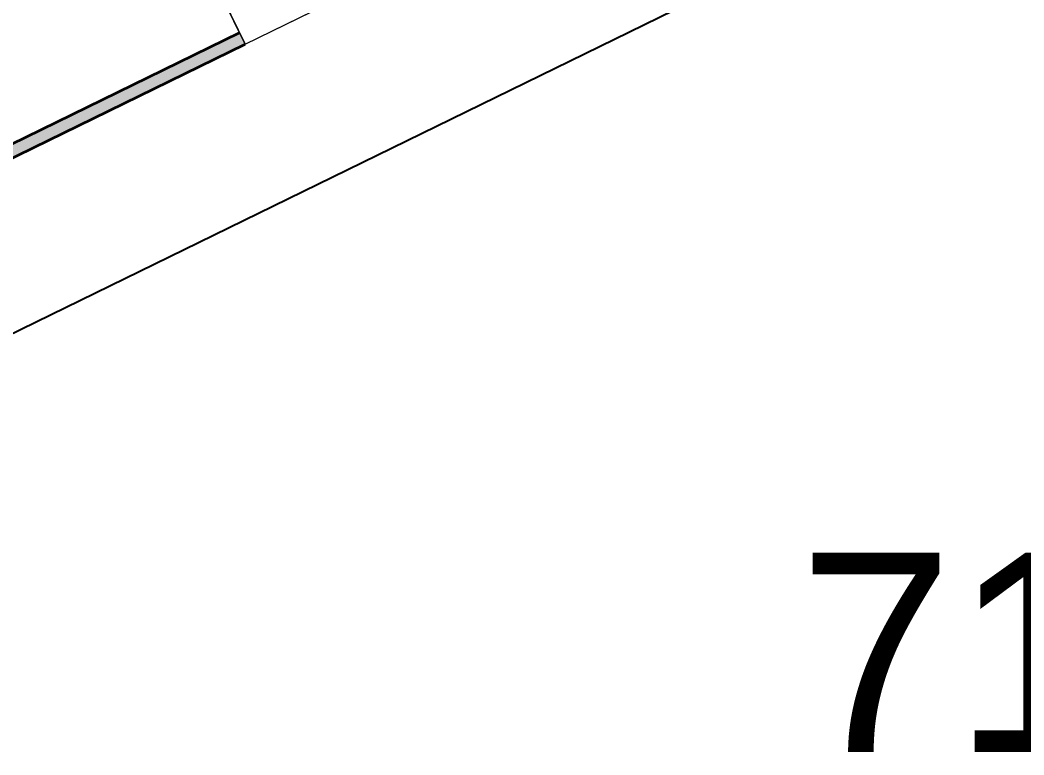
# Model space of a CAD drawing. Header units: metres. Extents: x 7511783 to 7512372, y 4692307 to 4692611.
# Drawn here: x 7512220.07 to 7512229.63, y 4692466.66 to 4692473.66 of the extents above; entities that cross this region are included whole.
import ezdxf

# ---------------------------------------------------------------- set-up
doc = ezdxf.new("R2010")
doc.units = ezdxf.units.M
doc.layers.get('0').update_dxf_attribs({"lineweight": 0})
for name, color, linetype, lineweight in [('A - Muret', 7, 'Continuous', 0), ('A - Muret_Pen_No__102', 254, 'Continuous', 0), ('A - Muret_Pen_No__7', 7, 'Continuous', 0), ('A - Pllaka Themel', 7, 'Continuous', 0), ('A - Pllaka Themel_Pen_No__42', 8, 'Continuous', 0), ('ARCHICAD Doors_Pen_No__42', 8, 'Continuous', 0), ('garazhat-netw-amiri - b2', 20, 'Continuous', 0), ('nr riregjistrim', 1, 'Continuous', 0)]:
    doc.layers.add(name, color=color, linetype=linetype, lineweight=lineweight)
doc.styles.get("Standard").update_dxf_attribs({"font": 'arial.ttf'})

# ---------------------------------------------------------------- blocks, each defined once
blk = doc.blocks.new('Slab_2', base_point=(27550, -20500.83535421407))
at = {"layer": 'A - Pllaka Themel_Pen_No__42', "color": 8, "linetype": 'Continuous', "lineweight": 25, "flags": 128}
blk.add_lwpolyline([(27550, -20500.83535421407), (52100, -20500.83535421407), (52100, 1500), (27550, 1500)], close=True, dxfattribs=at)
blk = doc.blocks.new('Door 22')
at = {"layer": 'ARCHICAD Doors_Pen_No__42', "color": 8, "linetype": 'Continuous', "lineweight": 25}
for p, q in [((-260.3921784050518, 393.9747868736185), (-237.4491209510099, 426.7408686451782)), ((349.0569425459581, -32.76608177155968), (-260.3921784050518, 393.9747868736185)), ((-237.4491209510099, 426.7408686451782), (371.9999999999999, 0)), ((-387, 23.99999999999998), (-437, 23.99999999999998)), ((-437, 23.99999999999998), (-437, 4.99999999999999)), ((-437, 4.99999999999999), (-387, 4.99999999999999)), ((-400, 4.99999999999999), (-437, 4.99999999999999)), ((-400, 4.99999999999999), (-437, 4.99999999999999)), ((-375, 4.99999999999999), (-400, 4.99999999999999)), ((-400, 4.99999999999999), (-400, 0)), ((-400, 0), (-400, 4.99999999999999)), ((-400, 0), (-400, 4.99999999999999)), ((-400, 0), (-375, 0)), ((-372.0000000000001, 0), (-400, 0)), ((-400, 0), (-400, -115)), ((-400, -115), (-400, 0)), ((-400, -115), (-400, 0)), ((-387, 4.99999999999999), (-387, 23.99999999999998)), ((-375, 0), (-375, 4.99999999999999)), ((-372.0000000000001, -40), (-372.0000000000001, 0)), ((371.9999999999999, 0), (349.0569425459581, -32.76608177155968)), ((400, 0), (372.0000000000001, 0)), ((372.0000000000001, 0), (372.0000000000001, -40)), ((400, 4.99999999999999), (375, 4.99999999999999)), ((375, 4.99999999999999), (375, 0)), ((375, 0), (400, 0)), ((437, 23.99999999999998), (387, 23.99999999999998)), ((387, 23.99999999999998), (387, 4.99999999999999)), ((387, 4.99999999999999), (437, 4.99999999999999)), ((400, 0), (400, 4.99999999999999)), ((400, 0), (400, 4.99999999999999)), ((400, 0), (400, 4.99999999999999)), ((400, 4.99999999999999), (437, 4.99999999999999)), ((400, 4.99999999999999), (437, 4.99999999999999)), ((400, -115), (400, 0)), ((400, -115), (400, 0)), ((400, -115), (400, 0)), ((437, 4.99999999999999), (437, 23.99999999999998)), ((-360, -40), (-372.0000000000001, -40)), ((-360, -115), (-360, -40)), ((372.0000000000001, -40), (360, -40)), ((360, -40), (360, -115)), ((-387, -115), (-437, -115)), ((-437, -115), (-437, -134)), ((-400, -115), (-437, -115)), ((-400, -115), (-437, -115)), ((-437, -134), (-387, -134)), ((-400, -115), (-360, -115)), ((-387, -134), (-387, -115)), ((360, -115), (400, -115)), ((437, -115), (387, -115)), ((387, -115), (387, -134)), ((387, -134), (437, -134)), ((400, -115), (437, -115)), ((400, -115), (437, -115)), ((437, -134), (437, -115))]:
    blk.add_line(p, q, dxfattribs=at)
blk.add_arc((371.9999999999999, 0), 744, 145, 180, dxfattribs=at)
blk = doc.blocks.new('Wall_4', base_point=(27550, -16800.83534970144))
at = {"layer": 'A - Muret_Pen_No__102', "linetype": 'Continuous', "lineweight": 0}
for points in [[(27950.0000290573, -16800.83525542941), (27950.0000290573, -16920.83534970144), (31580.00002665214, -16920.83534970144), (31580.00002665214, -16800.83540369611)], [(32379.99996322105, -16800.8354275801), (32379.99996322105, -16920.83534970144), (32704.07968786086, -16920.83534970144), (32704.07968786086, -16800.83534532561)], [(33504.07968961485, -16800.8353220227), (33504.07968961485, -16920.83534970144), (36983.86845462135, -16920.83534970144), (36983.86845462135, -16800.8353220227)], [(37900, -16800.83525651832), (37783.8684644679, -16800.8353220227), (37783.8684644679, -16920.83534970144), (37900, -16920.83534970144)]]:
    blk.add_hatch(color=254, dxfattribs=at).paths.add_polyline_path(points)
at = {"layer": 'A - Muret_Pen_No__7', "color": 7, "linetype": 'Continuous', "lineweight": 35}
for p, q in [((31580, -16800.83534970144), (31542.99999999999, -16800.83534970144)), ((31580, -16800.83534970144), (31580, -16915.83534970144)), ((32380, -16800.83534970144), (32416.99999999999, -16800.83534970144)), ((32380, -16800.83534970144), (32380, -16915.83534970144)), ((32704.07964977754, -16800.83534970144), (32667.07964977754, -16800.83534970144)), ((32704.07964977754, -16800.83534970144), (32704.07964977754, -16915.83534970144)), ((33504.07964977754, -16800.83534970144), (33541.07964977754, -16800.83534970144)), ((33504.07964977754, -16800.83534970144), (33504.07964977754, -16915.83534970144)), ((36983.86847167339, -16800.83534970144), (36946.86847167338, -16800.83534970144)), ((36983.86847167339, -16800.83534970144), (36983.86847167339, -16915.83534970144)), ((37783.86847167338, -16800.83534970144), (37820.86847167338, -16800.83534970144)), ((37783.86847167338, -16800.83534970144), (37783.86847167338, -16915.83534970144)), ((31580, -16920.83534970144), (31542.99999999999, -16920.83534970144)), ((31580, -16915.83534970144), (31580, -16920.83534970144)), ((32380, -16915.83534970144), (32380, -16920.83534970144)), ((32380, -16920.83534970144), (32416.99999999999, -16920.83534970144)), ((32704.07964977754, -16920.83534970144), (32667.07964977754, -16920.83534970144)), ((32704.07964977754, -16915.83534970144), (32704.07964977754, -16920.83534970144)), ((33504.07964977754, -16915.83534970144), (33504.07964977754, -16920.83534970144)), ((33504.07964977754, -16920.83534970144), (33541.07964977754, -16920.83534970144)), ((36983.86847167339, -16920.83534970144), (36946.86847167338, -16920.83534970144)), ((36983.86847167339, -16915.83534970144), (36983.86847167339, -16920.83534970144)), ((37783.86847167338, -16915.83534970144), (37783.86847167338, -16920.83534970144)), ((37783.86847167338, -16920.83534970144), (37820.86847167338, -16920.83534970144))]:
    blk.add_line(p, q, dxfattribs=at)
at = {"layer": 'A - Muret_Pen_No__7', "color": 7, "linetype": 'Continuous', "lineweight": 35, "flags": 128}
for points in [[(31579.99994188542, -16800.83534970144), (27950.0000290573, -16800.83534970144)], [(32704.07970191689, -16800.83534970144), (32380, -16800.83534970144)], [(36983.86842858164, -16800.83534970144), (33504.07960580431, -16800.83534970144)], [(37900, -16800.83534970144), (37783.86848669623, -16800.83534970144)], [(27950.0000290573, -16920.83534970144), (31579.99994188542, -16920.83534970144)], [(32380, -16920.83534970144), (32480, -16920.83534970144)], [(32599.99999999999, -16920.83534970144), (32704.07970191689, -16920.83534970144)], [(33504.07960580431, -16920.83534970144), (35189.99999999999, -16920.83534970144)], [(35309.99999999999, -16920.83534970144), (36983.86842858164, -16920.83534970144)], [(37783.86848669623, -16920.83534970144), (37900, -16920.83534970144)]]:
    blk.add_lwpolyline(points, dxfattribs=at)
at = {"layer": 'ARCHICAD Doors_Pen_No__42', "color": 8, "linetype": 'Continuous', "lineweight": 25, "xscale": -1, "zscale": 1000, "rotation": 180}
for p in [(31979.99999999999, -16915.83534970144), (37383.86847167339, -16915.83534970144)]:
    blk.add_blockref('Door 22', p, dxfattribs=at)
at = {"layer": 'ARCHICAD Doors_Pen_No__42', "color": 8, "linetype": 'Continuous', "lineweight": 25, "zscale": 1000, "rotation": 180}
blk.add_blockref('Door 22', (33104.07964977754, -16915.83534970144), dxfattribs=at)
blk = doc.blocks.new('Wall_36', base_point=(28500.00000000001, -19000.83534970144))
at = {"layer": 'A - Muret_Pen_No__102', "linetype": 'Continuous', "lineweight": 0}
blk.add_hatch(color=254, dxfattribs=at).paths.add_polyline_path([(37900, -18880.83528241818), (32600.00005960471, -18880.83528241818), (32600.00005960471, -19000.83597085249), (37900, -19000.83597085249)])
at = {"layer": 'A - Muret_Pen_No__7', "color": 7, "linetype": 'Continuous', "lineweight": 35, "flags": 128}
for points in [[(37900, -18880.83534970144), (35309.99999999999, -18880.83534970144)], [(32600.00000000005, -19000.83534970144), (37900.00000000002, -19000.83534970144)]]:
    blk.add_lwpolyline(points, dxfattribs=at)

msp = doc.modelspace()

# ---------------------------------------------------------------- linework, layer by layer
for points in [[(7512222.287875208, 4692481.925944033), (7512218.873794673, 4692480.257395531), (7512222.210890062, 4692473.429237768), (7512225.624970596, 4692475.09778627), (7512222.287875208, 4692481.925944033)], [(7512218.873794673, 4692480.257395531), (7512216.492922722, 4692479.093802496), (7512219.830018109, 4692472.265644734), (7512222.210890062, 4692473.429237768), (7512218.873794673, 4692480.257395531)]]:
    msp.add_lwpolyline(points, close=True)
at = {"layer": 'garazhat-netw-amiri - b2', "color": 20, "linetype": 'Continuous', "lineweight": 0}
for p, q in [((7512222.210890062, 4692473.429237768), (7512218.873794674, 4692480.257395531)), ((7512222.210890062, 4692473.429237768), (7512218.873794674, 4692480.257395531)), ((7512222.210890062, 4692473.429237768), (7512225.624970596, 4692475.09778627)), ((7512219.830018109, 4692472.265644734), (7512222.210890062, 4692473.429237768))]:
    msp.add_line(p, q, dxfattribs=at)

# ---------------------------------------------------------------- block references
at = {"layer": 'A - Muret', "color": 7, "lineweight": 35, "xscale": 0.001, "yscale": 0.001, "zscale": 0.001, "rotation": 26.04594307934832}
for name, p in [('Wall_36', (7512213.765532676, 4692469.301776243)), ('Wall_4', (7512211.946010778, 4692470.861212059))]:
    msp.add_blockref(name, p, dxfattribs=at)
at = {"layer": 'A - Pllaka Themel', "color": 8, "linetype": 'Continuous', "lineweight": 25, "xscale": 0.001, "yscale": 0.001, "zscale": 0.001, "rotation": 26.04594307934832}
msp.add_blockref('Slab_2', (7512213.570650111, 4692467.536975744), dxfattribs=at)

# ---------------------------------------------------------------- texts
at = {"layer": 'nr riregjistrim'}
msp.add_text('713-6', height=1.9, dxfattribs=at).set_placement((7512227.483683087, 4692466.685190533))

doc.saveas('drawing.dxf')
